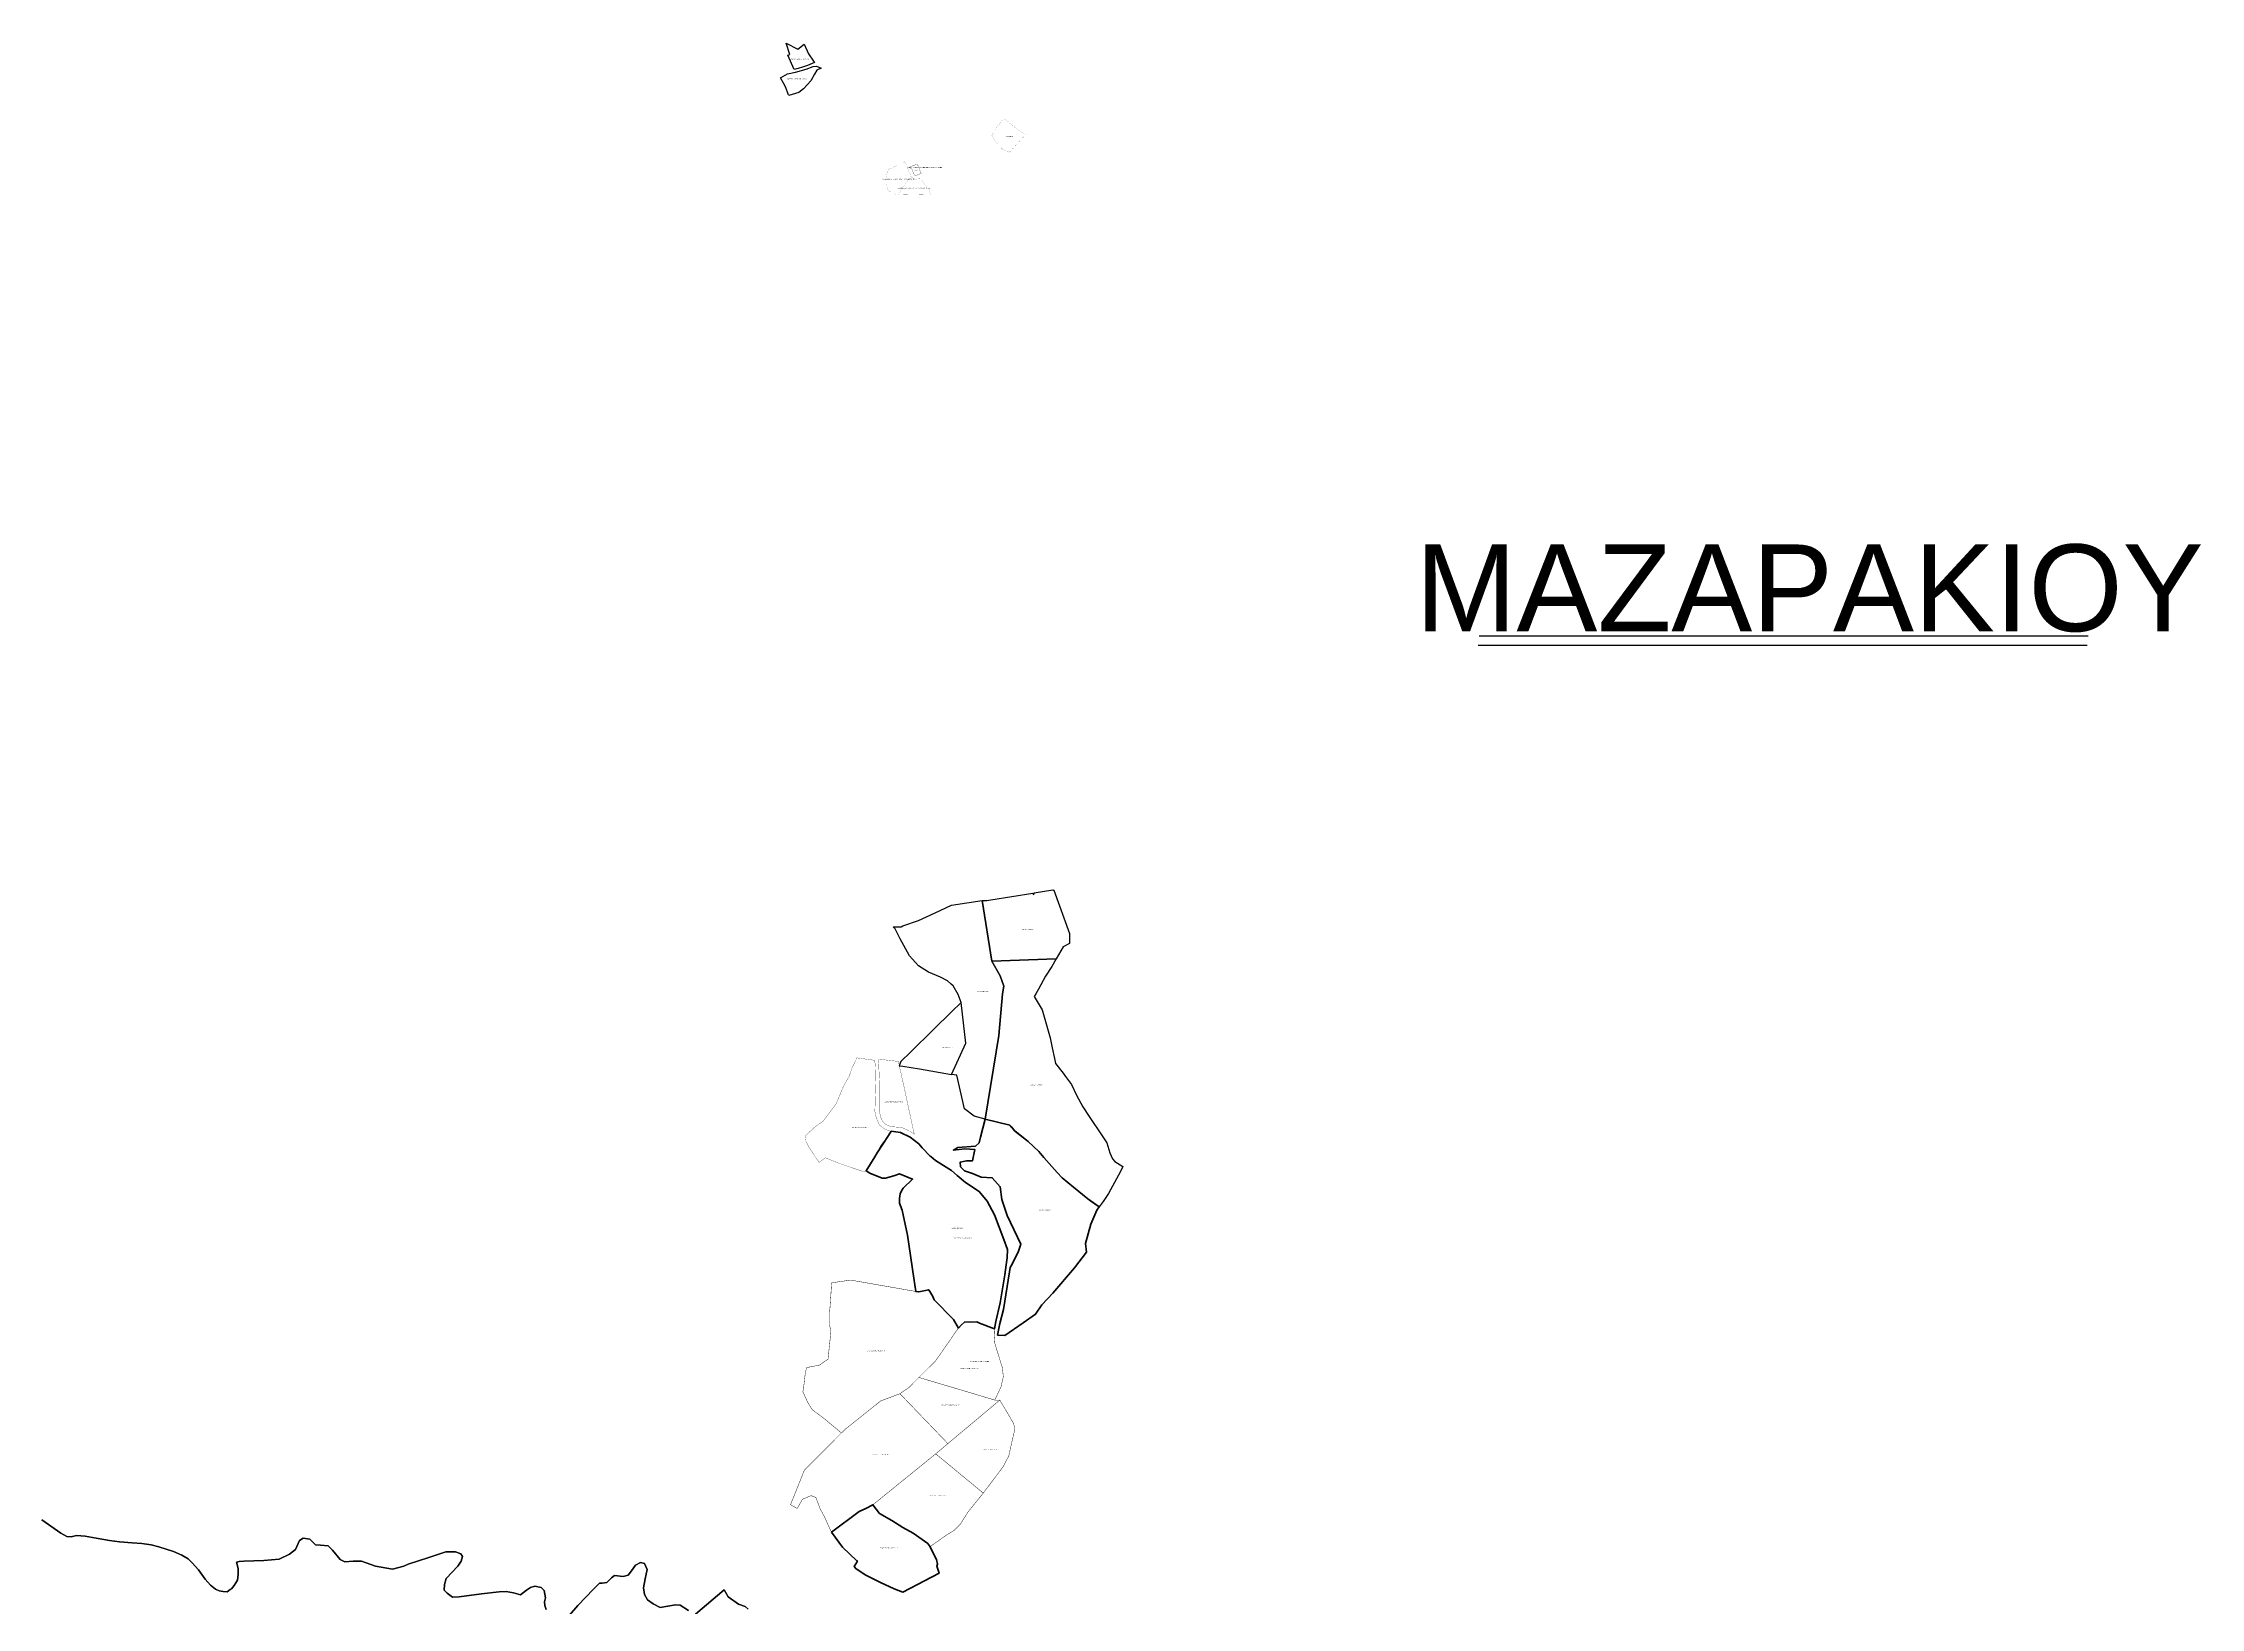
# Model space of a CAD drawing. Header units: metres. Extents: x 245125 to 394351, y 270578 to 4233311.
# Drawn here: x 286713 to 289200, y 4193140 to 4194943 of the extents above; entities that cross this region are included whole.
import ezdxf
from ezdxf.enums import TextEntityAlignment as Align
from ezdxf.lldxf.tags import DXFTag

# ---------------------------------------------------------------- set-up
doc = ezdxf.new("R2010")
doc.units = ezdxf.units.M
doc.linetypes.add('t-orio', pattern=[0.79, 0.5, -0.12, 0.05, -0.12])
for name, color, linetype in [('4495-(127-227)', 221, 'Continuous'), ('4495-(228-329)', 103, 'Continuous'), ('4495-(431-531)', 215, 'Continuous'), ('ASTOTA', 7, 'Continuous'), ('topo2013', 66, 'Continuous'), ('topo2017', 2, 'Continuous'), ('topo2019', 6, 'Continuous'), ('topo2020', 3, 'Continuous'), ('topo2022', 30, 'Continuous'), ('ΗΛΕΙΑ_Ονομασία ΟΤΑ_ΟΚΧΕ', 6, 'Continuous')]:
    doc.layers.add(name, color=color, linetype=linetype)
doc.styles.add('ARIAL', font='arial.ttf')
doc.styles.get("Standard").update_dxf_attribs({"font": 'arial.ttf'})
tags = doc.linetypes.add('DASHDOTX2', pattern=[2, 1, -0.5, 0, -0.5]).pattern_tags.tags
tags[10:11] = [DXFTag(74, 4), DXFTag(75, 0), DXFTag(340, '0'), DXFTag(46, 1.0), DXFTag(50, 0.0), DXFTag(44, 0.0), DXFTag(45, 0.0)]
tags[8:9] = [DXFTag(74, 4), DXFTag(75, 0), DXFTag(340, '0'), DXFTag(46, 1.0), DXFTag(50, 0.0), DXFTag(44, 0.0), DXFTag(45, 0.0)]
tags[6:7] = [DXFTag(74, 4), DXFTag(75, 0), DXFTag(340, '0'), DXFTag(46, 1.0), DXFTag(50, 0.0), DXFTag(44, 0.0), DXFTag(45, 0.0)]
tags[4:5] = [DXFTag(74, 4), DXFTag(75, 0), DXFTag(340, '0'), DXFTag(46, 1.0), DXFTag(50, 0.0), DXFTag(44, 0.0), DXFTag(45, 0.0)]
tags = doc.linetypes.add('HIDDEN', pattern=[0.375, 0.25, -0.125]).pattern_tags.tags
tags[6:7] = [DXFTag(74, 4), DXFTag(75, 0), DXFTag(340, '0'), DXFTag(46, 1.0), DXFTag(50, 0.0), DXFTag(44, 0.0), DXFTag(45, 0.0)]
tags[4:5] = [DXFTag(74, 4), DXFTag(75, 0), DXFTag(340, '0'), DXFTag(46, 1.0), DXFTag(50, 0.0), DXFTag(44, 0.0), DXFTag(45, 0.0)]

msp = doc.modelspace()

# ---------------------------------------------------------------- linework, layer by layer
at = {"layer": '4495-(228-329)', "color": 103}
for p, q in [((288368.1, 4194260.1), (289070, 4194260.1)), ((288367.1, 4194249.6), (289068.9, 4194249.6))]:
    msp.add_line(p, q, dxfattribs=at)
at = {"layer": '4495-(431-531)', "color": 215, "linetype": 't-orio', "lineweight": -2, "ltscale": 1.2, "const_width": 0.1}
for points in [[(287706.6, 4194806.8), (287707.8, 4194803.9), (287709.5, 4194799.8), (287709.2, 4194799.6), (287710.2, 4194797.1), (287713.5, 4194789.8), (287705.6, 4194779.4), (287704.3, 4194777.5), (287701.7, 4194773.9), (287699.1, 4194770.3), (287698.4, 4194769.1), (287696.5, 4194769), (287694.1, 4194769.7), (287687, 4194773.3), (287686.5, 4194775.1), (287685.2, 4194778.7), (287684.9, 4194781.7), (287685, 4194788.4), (287685.7, 4194793.9), (287686.4, 4194796.6), (287688.6, 4194798.4), (287694.3, 4194801), (287696.8, 4194802)], [(287713.5, 4194789.8), (287714.2, 4194789), (287715, 4194788.2), (287716.7, 4194787), (287718.2, 4194786.5), (287722.8, 4194787), (287725.2, 4194786.8), (287734.5, 4194773.1), (287736.1, 4194768.3), (287698.4, 4194769.1), (287699.1, 4194770.3), (287701.7, 4194773.9), (287704.3, 4194777.5), (287705.6, 4194779.4)]]:
    msp.add_lwpolyline(points, close=True, dxfattribs=at)
at = {"layer": '4495-(431-531)', "linetype": 't-orio', "ltscale": 10, "const_width": 0.1}
for points in [[(287706.6, 4194806.8), (287707.8, 4194803.9), (287709.5, 4194799.8), (287709.2, 4194799.6), (287710.2, 4194797.1), (287713.5, 4194789.8), (287705.6, 4194779.4), (287704.3, 4194777.5), (287701.7, 4194773.9), (287699.1, 4194770.3), (287698.4, 4194769.1), (287696.5, 4194769), (287694.1, 4194769.7), (287687, 4194773.3), (287686.5, 4194775.1), (287685.2, 4194778.7), (287684.9, 4194781.7), (287685, 4194788.4), (287685.7, 4194793.9), (287686.4, 4194796.6), (287688.6, 4194798.4), (287694.3, 4194801), (287696.8, 4194802)], [(287712.9, 4194801.1), (287720.1, 4194804), (287720.8, 4194802.4), (287721.2, 4194802.5), (287725, 4194793.2), (287718.6, 4194790.6), (287716.9, 4194792), (287715.7, 4194794.9), (287714.1, 4194798.8), (287713.8, 4194798.7)]]:
    msp.add_lwpolyline(points, close=True, dxfattribs=at)
at = {"layer": 'ASTOTA', "color": 253, "linetype": 'HIDDEN', "ltscale": 300}
for points in [[(286711.6, 4193241.5), (286733.7, 4193225.8), (286740.4, 4193222.2), (286745.3, 4193221.9), (286751.6, 4193223.2), (286761.6, 4193222.5), (286774.1, 4193220.1), (286789.6, 4193217.7), (286801.1, 4193215.9), (286815.9, 4193214.9), (286826.8, 4193214.2), (286837.7, 4193212.5), (286846.4, 4193210.3), (286863.5, 4193204.9), (286873.1, 4193200.5), (286880.2, 4193196.3), (286884.8, 4193191.7), (286892.3, 4193183.7), (286899.8, 4193173.1), (286906.2, 4193166), (286911.8, 4193161.6), (286916, 4193159.6), (286920.6, 4193158.7), (286925.3, 4193158.5), (286928.8, 4193160.9), (286930.2, 4193162), (286933.3, 4193165.5), (286937.1, 4193172), (286938, 4193178.8), (286937.8, 4193185.2), (286936, 4193192.6), (286938.9, 4193193.3), (286944.3, 4193193.9), (286967.6, 4193194.4), (286985, 4193196.2), (286997, 4193201.7), (287003.9, 4193207), (287008.7, 4193217.6), (287012.9, 4193220.2), (287020.5, 4193219), (287027.2, 4193212.4), (287032.9, 4193212.3), (287041.6, 4193211.5), (287046.6, 4193206.4), (287055.4, 4193195.7), (287060.8, 4193193.1), (287070.6, 4193193.8), (287080, 4193193.7), (287096.1, 4193187.9), (287115.8, 4193184.5), (287128.7, 4193187.9), (287133.8, 4193190.3), (287157.8, 4193198.1), (287177.1, 4193204.6), (287188.5, 4193204.4), (287194.4, 4193202.3), (287196.3, 4193199), (287194.9, 4193193.7), (287191.1, 4193187.9), (287177.6, 4193173.9), (287175.6, 4193166.9), (287175.3, 4193160.3), (287178.9, 4193156.8), (287185, 4193152.2), (287192.5, 4193152.8), (287218.3, 4193156), (287238.6, 4193158.5), (287246.9, 4193158.7), (287255.4, 4193157.1), (287263.4, 4193155.1), (287270.3, 4193160.2), (287274.8, 4193163.4), (287279.8, 4193164.9), (287287, 4193163.5), (287290.7, 4193160.1), (287292, 4193151.4), (287291, 4193146.8), (287291.3, 4193142.8), (287293, 4193137.9)], [(287293, 4193137.9), (287291.3, 4193142.8), (287291, 4193146.8), (287292, 4193151.4), (287290.7, 4193160.1), (287287, 4193163.5), (287279.8, 4193164.9), (287274.8, 4193163.4), (287270.3, 4193160.2), (287263.4, 4193155.1), (287255.4, 4193157.1), (287246.9, 4193158.7), (287238.6, 4193158.5), (287218.3, 4193156), (287192.5, 4193152.8), (287185, 4193152.2), (287178.9, 4193156.8), (287175.3, 4193160.3), (287175.6, 4193166.9), (287177.6, 4193173.9), (287191.1, 4193187.9), (287194.9, 4193193.7), (287196.3, 4193199), (287194.4, 4193202.3), (287188.5, 4193204.4), (287177.1, 4193204.6), (287157.8, 4193198.1), (287133.8, 4193190.3), (287128.7, 4193187.9), (287115.8, 4193184.5), (287096.1, 4193187.9), (287080, 4193193.7), (287070.6, 4193193.8), (287060.8, 4193193.1), (287055.4, 4193195.7), (287046.6, 4193206.4), (287041.6, 4193211.5), (287032.9, 4193212.3), (287027.2, 4193212.4), (287020.5, 4193219), (287012.9, 4193220.2), (287008.7, 4193217.6), (287003.9, 4193207), (286997, 4193201.7), (286985, 4193196.2), (286967.6, 4193194.4), (286944.3, 4193193.9), (286938.9, 4193193.3), (286936, 4193192.6), (286937.8, 4193185.2), (286938, 4193178.8), (286937.1, 4193172), (286933.3, 4193165.5), (286930.2, 4193162), (286928.8, 4193160.9), (286925.3, 4193158.5), (286920.6, 4193158.7), (286916, 4193159.6), (286911.8, 4193161.6), (286906.2, 4193166), (286899.8, 4193173.1), (286892.3, 4193183.7), (286884.8, 4193191.7), (286880.2, 4193196.3), (286873.1, 4193200.5), (286863.5, 4193204.9), (286846.4, 4193210.3), (286837.7, 4193212.5), (286826.8, 4193214.2), (286815.9, 4193214.9), (286801.1, 4193215.9), (286789.6, 4193217.7), (286774.1, 4193220.1), (286761.6, 4193222.5), (286751.6, 4193223.2), (286745.3, 4193221.9), (286740.4, 4193222.2), (286733.7, 4193225.8), (286711.6, 4193241.5)], [(287293, 4193137.9), (287291.3, 4193142.8), (287291, 4193146.8), (287292, 4193151.4), (287290.7, 4193160.1), (287287, 4193163.5), (287279.8, 4193164.9), (287274.8, 4193163.4), (287270.3, 4193160.2), (287263.4, 4193155.1), (287255.4, 4193157.1), (287246.9, 4193158.7), (287238.6, 4193158.5), (287218.3, 4193156), (287192.5, 4193152.8), (287185, 4193152.2), (287178.9, 4193156.8), (287175.3, 4193160.3), (287175.6, 4193166.9), (287177.6, 4193173.9), (287191.1, 4193187.9), (287194.9, 4193193.7), (287196.3, 4193199), (287194.4, 4193202.3), (287188.5, 4193204.4), (287177.1, 4193204.6), (287157.8, 4193198.1), (287133.8, 4193190.3), (287128.7, 4193187.9), (287115.8, 4193184.5), (287096.1, 4193187.9), (287080, 4193193.7), (287070.6, 4193193.8), (287060.8, 4193193.1), (287055.4, 4193195.7), (287046.6, 4193206.4), (287041.6, 4193211.5), (287032.9, 4193212.3), (287027.2, 4193212.4), (287020.5, 4193219), (287012.9, 4193220.2), (287008.7, 4193217.6), (287003.9, 4193207), (286997, 4193201.7), (286985, 4193196.2), (286967.6, 4193194.4), (286944.3, 4193193.9), (286938.9, 4193193.3), (286936, 4193192.6), (286937.8, 4193185.2), (286938, 4193178.8), (286937.1, 4193172), (286933.3, 4193165.5), (286930.2, 4193162), (286928.8, 4193160.9), (286925.3, 4193158.5), (286920.6, 4193158.7), (286916, 4193159.6), (286911.8, 4193161.6), (286906.2, 4193166), (286899.8, 4193173.1), (286892.3, 4193183.7), (286884.8, 4193191.7), (286880.2, 4193196.3), (286873.1, 4193200.5), (286863.5, 4193204.9), (286846.4, 4193210.3), (286837.7, 4193212.5), (286826.8, 4193214.2), (286815.9, 4193214.9), (286801.1, 4193215.9), (286789.6, 4193217.7), (286774.1, 4193220.1), (286761.6, 4193222.5), (286751.6, 4193223.2), (286745.3, 4193221.9), (286740.4, 4193222.2), (286733.7, 4193225.8), (286711.6, 4193241.5)], [(287293, 4193137.9), (287291.3, 4193142.8), (287291, 4193146.8), (287292, 4193151.4), (287290.7, 4193160.1), (287287, 4193163.5), (287279.8, 4193164.9), (287274.8, 4193163.4), (287270.3, 4193160.2), (287263.4, 4193155.1), (287255.4, 4193157.1), (287246.9, 4193158.7), (287238.6, 4193158.5), (287218.3, 4193156), (287192.5, 4193152.8), (287185, 4193152.2), (287178.9, 4193156.8), (287175.3, 4193160.3), (287175.6, 4193166.9), (287177.6, 4193173.9), (287191.1, 4193187.9), (287194.9, 4193193.7), (287196.3, 4193199), (287194.4, 4193202.3), (287188.5, 4193204.4), (287177.1, 4193204.6), (287157.8, 4193198.1), (287133.8, 4193190.3), (287128.7, 4193187.9), (287115.8, 4193184.5), (287096.1, 4193187.9), (287080, 4193193.7), (287070.6, 4193193.8), (287060.8, 4193193.1), (287055.4, 4193195.7), (287046.6, 4193206.4), (287041.6, 4193211.5), (287032.9, 4193212.3), (287027.2, 4193212.4), (287020.5, 4193219), (287012.9, 4193220.2), (287008.7, 4193217.6), (287003.9, 4193207), (286997, 4193201.7), (286985, 4193196.2), (286967.6, 4193194.4), (286944.3, 4193193.9), (286938.9, 4193193.3), (286936, 4193192.6), (286937.8, 4193185.2), (286938, 4193178.8), (286937.1, 4193172), (286933.3, 4193165.5), (286930.2, 4193162), (286928.8, 4193160.9), (286925.3, 4193158.5), (286920.6, 4193158.7), (286916, 4193159.6), (286911.8, 4193161.6), (286906.2, 4193166), (286899.8, 4193173.1), (286892.3, 4193183.7), (286884.8, 4193191.7), (286880.2, 4193196.3), (286873.1, 4193200.5), (286863.5, 4193204.9), (286846.4, 4193210.3), (286837.7, 4193212.5), (286826.8, 4193214.2), (286815.9, 4193214.9), (286801.1, 4193215.9), (286789.6, 4193217.7), (286774.1, 4193220.1), (286761.6, 4193222.5), (286751.6, 4193223.2), (286745.3, 4193221.9), (286740.4, 4193222.2), (286733.7, 4193225.8), (286711.6, 4193241.5)], [(287319.6, 4193131.6), (287329.3, 4193142.5), (287347.4, 4193161.3), (287354.3, 4193168.3), (287357.5, 4193168.2), (287362.7, 4193169), (287368.1, 4193174.6), (287371.7, 4193177.1), (287381.5, 4193176), (287387.5, 4193177.5), (287391.3, 4193182.5), (287395.8, 4193189.1), (287401.4, 4193192.1), (287406.3, 4193190.9), (287409.2, 4193184.2), (287407.1, 4193173.4), (287405.1, 4193162.9), (287406.2, 4193155.4), (287409.7, 4193149.2), (287416.1, 4193144.4), (287424.2, 4193140.4), (287441.8, 4193143.4), (287447.3, 4193143.1), (287456.9, 4193136.7)], [(287456.9, 4193136.7), (287447.3, 4193143.1), (287441.8, 4193143.4), (287424.2, 4193140.4), (287416.1, 4193144.4), (287409.7, 4193149.2), (287406.2, 4193155.4), (287405.1, 4193162.9), (287407.1, 4193173.4), (287409.2, 4193184.2), (287406.3, 4193190.9), (287401.4, 4193192.1), (287395.8, 4193189.1), (287391.3, 4193182.5), (287387.5, 4193177.5), (287381.5, 4193176), (287371.7, 4193177.1), (287368.1, 4193174.6), (287362.7, 4193169), (287357.5, 4193168.2), (287354.3, 4193168.3), (287347.4, 4193161.3), (287329.3, 4193142.5), (287319.6, 4193131.6)], [(287456.9, 4193136.7), (287447.3, 4193143.1), (287441.8, 4193143.4), (287424.2, 4193140.4), (287416.1, 4193144.4), (287409.7, 4193149.2), (287406.2, 4193155.4), (287405.1, 4193162.9), (287407.1, 4193173.4), (287409.2, 4193184.2), (287406.3, 4193190.9), (287401.4, 4193192.1), (287395.8, 4193189.1), (287391.3, 4193182.5), (287387.5, 4193177.5), (287381.5, 4193176), (287371.7, 4193177.1), (287368.1, 4193174.6), (287362.7, 4193169), (287357.5, 4193168.2), (287354.3, 4193168.3), (287347.4, 4193161.3), (287329.3, 4193142.5), (287319.6, 4193131.6)], [(287456.9, 4193136.7), (287447.3, 4193143.1), (287441.8, 4193143.4), (287424.2, 4193140.4), (287416.1, 4193144.4), (287409.7, 4193149.2), (287406.2, 4193155.4), (287405.1, 4193162.9), (287407.1, 4193173.4), (287409.2, 4193184.2), (287406.3, 4193190.9), (287401.4, 4193192.1), (287395.8, 4193189.1), (287391.3, 4193182.5), (287387.5, 4193177.5), (287381.5, 4193176), (287371.7, 4193177.1), (287368.1, 4193174.6), (287362.7, 4193169), (287357.5, 4193168.2), (287354.3, 4193168.3), (287347.4, 4193161.3), (287329.3, 4193142.5), (287319.6, 4193131.6)], [(287464.8, 4193132.8), (287498.1, 4193160.8), (287502.5, 4193152.7), (287514.6, 4193144.2), (287522.2, 4193141.3), (287525.7, 4193138.5)], [(287525.7, 4193138.5), (287522.2, 4193141.3), (287514.6, 4193144.2), (287502.5, 4193152.7), (287498.1, 4193160.8), (287464.8, 4193132.8)], [(287525.7, 4193138.5), (287522.2, 4193141.3), (287514.6, 4193144.2), (287502.5, 4193152.7), (287498.1, 4193160.8), (287464.8, 4193132.8)], [(287525.7, 4193138.5), (287522.2, 4193141.3), (287514.6, 4193144.2), (287502.5, 4193152.7), (287498.1, 4193160.8), (287464.8, 4193132.8)]]:
    msp.add_lwpolyline(points, dxfattribs=at)
at = {"layer": 'topo2013', "color": 66, "flags": 128}
for points in [[(287578.7, 4194912.8), (287571.3, 4194929.5), (287573.5, 4194930.3), (287569.4, 4194943.4), (287582.8, 4194936.3), (287590.1, 4194942), (287595.1, 4194931), (287601.1, 4194922.6), (287602.1, 4194920.9), (287593.9, 4194917.5), (287588.1, 4194915.5), (287583.4, 4194914.2), (287581.3, 4194913.6)], [(287563, 4194903.3), (287571, 4194908.1), (287580.2, 4194909.9), (287592.4, 4194913.4), (287600.5, 4194916.5), (287604.5, 4194916.7), (287609.6, 4194914.7), (287604.9, 4194912.4), (287602.2, 4194907.6), (287597.7, 4194900.1), (287589.3, 4194890.6), (287584, 4194886.4), (287572.7, 4194883), (287571.6, 4194884.5), (287569, 4194892.1), (287566.4, 4194897.2)]]:
    msp.add_lwpolyline(points, close=True, dxfattribs=at)
at = {"layer": 'topo2017', "color": 2, "lineweight": 30, "ltscale": 5}
msp.add_lwpolyline([(287878.1, 4193967.2), (287895.8, 4193917), (287896, 4193905.5), (287888.7, 4193901.9), (287880.7, 4193888.1), (287880.7, 4193888.1), (287880.7, 4193888.1), (287806.5, 4193885.4), (287806.5, 4193885.4), (287806.5, 4193885.4), (287806.5, 4193885.4), (287806.5, 4193885.4), (287806.5, 4193885.4), (287806.5, 4193885.4), (287806.5, 4193885.4), (287806.5, 4193885.4), (287795.2, 4193955.2), (287800.8, 4193955.3), (287805.2, 4193955.9), (287853.7, 4193963.7), (287854.1, 4193962.3), (287855.4, 4193962.8), (287855.1, 4193963.9), (287876.6, 4193967.3), (287878.1, 4193967.2)], dxfattribs=at)
at = {"layer": 'topo2017', "color": 2, "lineweight": 30}
for points in [[(287692.9, 4193924.7), (287701.9, 4193924.9), (287703.8, 4193926), (287721.8, 4193932.2), (287741, 4193941.1), (287759.9, 4193949.9), (287795.2, 4193955.2), (287806.5, 4193885.4), (287815.9, 4193868.2), (287820.2, 4193856.5), (287818.6, 4193847.7), (287818.6, 4193847.7), (287818.6, 4193847.7), (287814.7, 4193799.5), (287814.7, 4193799.5), (287814.7, 4193799.5), (287798.9, 4193703), (287786.3, 4193706.5), (287774.8, 4193715.1), (287766, 4193753.8), (287760.1, 4193754.8), (287776.6, 4193790.7), (287776.6, 4193790.7), (287771, 4193837.7), (287767.5, 4193846.7), (287762, 4193856.9), (287759.7, 4193858.9), (287755.2, 4193862.6), (287747.5, 4193867), (287733.3, 4193872.5), (287722.1, 4193879.7), (287711.7, 4193891.5), (287701, 4193911), (287695.1, 4193922.5)], [(287806.5, 4193885.4), (287806.5, 4193885.4), (287806.5, 4193885.4), (287880.7, 4193888.1), (287880.7, 4193888.1), (287875.6, 4193879.3), (287868.4, 4193868), (287860.1, 4193853.1), (287857, 4193847.8), (287855.4, 4193844.7), (287864.4, 4193829.1), (287873.6, 4193796.9), (287876, 4193785.5), (287878.6, 4193773.1), (287879.8, 4193767.2), (287888.7, 4193756.1), (287891.4, 4193752.4), (287898.2, 4193743.2), (287904.1, 4193731), (287911.4, 4193717.3), (287918.8, 4193706.3), (287933.8, 4193684.1), (287938.9, 4193675.7), (287942.5, 4193664.3), (287945.6, 4193657.6), (287948.4, 4193654.3), (287957.4, 4193648.6), (287954.6, 4193642.8), (287941, 4193617.4), (287934.7, 4193608.3), (287930.3, 4193602.1), (287917, 4193611.4), (287900.5, 4193624.6), (287887.6, 4193635.5), (287881.6, 4193641.7), (287866.4, 4193659), (287860.5, 4193665.9), (287848.3, 4193677.6), (287846.3, 4193678.8), (287833.3, 4193689.4), (287829.4, 4193693.7), (287827.2, 4193696.3), (287827.2, 4193696.3), (287827.2, 4193696.3), (287827.2, 4193696.3), (287827.2, 4193696.3), (287827.2, 4193696.3), (287827.2, 4193696.3), (287827.2, 4193696.3), (287827.2, 4193696.3), (287827.2, 4193696.3), (287798.9, 4193703), (287798.9, 4193703), (287798.9, 4193703), (287814.7, 4193799.5), (287818.6, 4193847.7), (287820.2, 4193856.5), (287815.9, 4193868.2)], [(287771, 4193837.7), (287759.8, 4193826.8), (287739.1, 4193806.5), (287712.7, 4193780.5), (287701.6, 4193769.5), (287699.8, 4193764.8), (287703.8, 4193764.2), (287723.2, 4193761.3), (287760.1, 4193754.8), (287760.1, 4193754.8), (287760.1, 4193754.8), (287760.1, 4193754.8), (287760.1, 4193754.8), (287760.1, 4193754.8), (287776.6, 4193790.7), (287776.6, 4193790.7), (287776.6, 4193790.7)]]:
    msp.add_lwpolyline(points, close=True, dxfattribs=at)
at = {"layer": 'topo2017', "color": 2, "linetype": 'HIDDEN', "lineweight": 40, "ltscale": 10}
msp.add_lwpolyline([(287690.3, 4193689.2), (287687.2, 4193684.3), (287674.4, 4193664.5), (287671.6, 4193659.8), (287661.6, 4193643.5), (287665.8, 4193640.8), (287680.1, 4193635.2), (287683.8, 4193635.2), (287693.6, 4193637.9), (287700, 4193640), (287715.2, 4193634), (287704.4, 4193623.5), (287702.5, 4193620.7), (287700.8, 4193617), (287700.2, 4193611.8), (287700.2, 4193606.5), (287703.3, 4193598.4), (287709.2, 4193569.4), (287716.5, 4193519.8), (287718.7, 4193504.6), (287722.2, 4193504), (287733.7, 4193506.5), (287738.6, 4193498.9), (287739.9, 4193494.9), (287762.2, 4193472.4), (287767.9, 4193462.4), (287771.1, 4193465.9), (287775.4, 4193469.4), (287780.7, 4193469.2), (287789.2, 4193469.5), (287792.2, 4193468.1), (287809.5, 4193461.5), (287811, 4193470), (287815.9, 4193491.6), (287821.6, 4193523.6), (287823, 4193535.1), (287824, 4193543.5), (287824.5, 4193553), (287820.4, 4193564.6), (287809.4, 4193592.9), (287801.2, 4193608.6), (287791.8, 4193619.9), (287776, 4193630.1), (287766.4, 4193638.1), (287759.9, 4193644), (287741.6, 4193655.6), (287736.1, 4193660), (287735.5, 4193660.7), (287726.2, 4193670.1), (287722.4, 4193674.6), (287712.2, 4193682.3), (287701.2, 4193687.8)], close=True, dxfattribs=at)
msp.add_lwpolyline([(287813.1, 4193454.3), (287815.5, 4193467.6), (287819.9, 4193483.8), (287826.8, 4193527.3), (287827.6, 4193532.2), (287828.6, 4193534.1), (287836.9, 4193549.9), (287839.8, 4193559.1), (287824.2, 4193592.2), (287818.1, 4193610.7), (287816.2, 4193625.3), (287807, 4193635.6), (287794.3, 4193636.4), (287784, 4193640.6), (287775, 4193643.5), (287770.2, 4193648.3), (287770, 4193653.6), (287777.4, 4193655.2), (287784.2, 4193655.2), (287786.7, 4193668.3), (287775.2, 4193668.9), (287762.2, 4193667.6), (287767.3, 4193670.6), (287787.5, 4193672.1), (287791.7, 4193675.7), (287793.5, 4193682.4), (287798.9, 4193703), (287827.2, 4193696.3), (287829.4, 4193693.8), (287832.7, 4193689.9), (287846.3, 4193678.8), (287848.3, 4193677.6), (287860.5, 4193665.9), (287866.4, 4193659), (287881.6, 4193641.7), (287887.6, 4193635.5), (287900.5, 4193624.6), (287917, 4193611.4), (287920.2, 4193609.1), (287930.3, 4193602.1), (287930.3, 4193602.1), (287927.5, 4193598.1), (287920.7, 4193582.1), (287914.3, 4193559.9), (287915.5, 4193549.8), (287901.6, 4193531.9), (287876.6, 4193502.8), (287864, 4193489.1), (287856.9, 4193478.4), (287842.7, 4193468.5), (287821.3, 4193453.8), (287813.1, 4193454.3)], dxfattribs=at)
at = {"layer": 'topo2017', "color": 2, "linetype": 't-orio', "ltscale": 5, "const_width": 0.5}
for points in [[(287621.9, 4193514.5), (287643.6, 4193517.7), (287718.7, 4193504.6), (287722.2, 4193504), (287733.7, 4193506.5), (287738.6, 4193498.9), (287739.9, 4193494.9), (287762.2, 4193472.4), (287767.9, 4193462.4), (287742, 4193425), (287722.4, 4193405.5), (287711, 4193394), (287700.6, 4193386.7), (287678.4, 4193378.4), (287637.2, 4193345.5), (287633.1, 4193341.5), (287628.8, 4193345.1), (287613.3, 4193358.1), (287599.6, 4193368.2), (287594.7, 4193376), (287588.7, 4193388.9), (287589.6, 4193394.1), (287591.4, 4193409.3), (287592.9, 4193416.8), (287607.8, 4193419.7), (287617.7, 4193426.6), (287621, 4193458.2), (287619.4, 4193466.7), (287619.4, 4193480.4), (287620, 4193486.6)], [(287815.7, 4193379.4), (287819.2, 4193373.3), (287826.3, 4193361.4), (287831.6, 4193352.2), (287833.1, 4193346.2), (287828.1, 4193324.8), (287826.1, 4193315.3), (287819.7, 4193302.8), (287796.6, 4193272.2), (287741.8, 4193317.4), (287755.8, 4193329.2)]]:
    msp.add_lwpolyline(points, close=True, dxfattribs=at)
at = {"layer": 'topo2017', "color": 2, "linetype": 't-orio', "ltscale": 6, "const_width": 0.5}
for points in [[(287767.9, 4193462.4), (287771.1, 4193465.9), (287775.4, 4193469.4), (287780.7, 4193469.7), (287789.2, 4193469.5), (287792.2, 4193468.1), (287809.5, 4193461.5), (287809.2, 4193453.2), (287809.9, 4193444.8), (287818.7, 4193416.3), (287819.7, 4193406.3), (287817, 4193394.6), (287809.9, 4193379.4), (287722.4, 4193405.5), (287742, 4193425)], [(287633.1, 4193341.5), (287590.5, 4193298.8), (287574.5, 4193258.9), (287582.2, 4193254.4), (287588.2, 4193265.1), (287598.2, 4193269.2), (287603.7, 4193267.2), (287608.7, 4193253.8), (287613.4, 4193245.3), (287619.8, 4193231), (287621.8, 4193227), (287653.6, 4193250.8), (287669.4, 4193258.7), (287741.8, 4193317.4), (287755.8, 4193329.2), (287700.6, 4193386.7), (287678.4, 4193378.4), (287637.2, 4193345.5)], [(287722.4, 4193405.5), (287809.9, 4193379.4), (287815.7, 4193379.4), (287755.8, 4193329.2), (287700.6, 4193386.7), (287711, 4193394)], [(287796.6, 4193272.2), (287778.6, 4193249.9), (287770.2, 4193236.3), (287763.3, 4193229.4), (287753.2, 4193223.2), (287735.2, 4193210.3), (287732.9, 4193214), (287715.8, 4193226.1), (287691.1, 4193240.4), (287677.2, 4193248.8), (287669.4, 4193258.7), (287741.8, 4193317.4)]]:
    msp.add_lwpolyline(points, close=True, dxfattribs=at)
at = {"layer": 'topo2017', "color": 2, "linetype": 'DASHDOTX2', "lineweight": 50, "ltscale": 3}
msp.add_lwpolyline([(287621.8, 4193227), (287634.4, 4193209.7), (287650.8, 4193194.1), (287651.5, 4193193.8), (287648, 4193187.5), (287650.1, 4193184.8), (287661.3, 4193177.6), (287678.1, 4193169.2), (287694, 4193162), (287703.8, 4193158), (287745.9, 4193180), (287743.2, 4193188), (287743.7, 4193190.4), (287742.7, 4193195.7), (287736.8, 4193206.6), (287735.3, 4193210.2), (287732.9, 4193214), (287715.8, 4193226.1), (287704, 4193232.6), (287691.1, 4193240.4), (287677.1, 4193248.7), (287669.4, 4193258.7), (287661.1, 4193254.5), (287653.6, 4193250.8)], close=True, dxfattribs=at)
at = {"layer": 'topo2019', "color": 6, "ltscale": 2.58, "const_width": 0.3}
msp.add_lwpolyline([(287651, 4193773.8), (287670.8, 4193771.1), (287672.1, 4193766.7), (287672.6, 4193745.2), (287671.7, 4193712.2), (287673.3, 4193704.7), (287676.9, 4193696.5), (287682.7, 4193691.9), (287690.2, 4193689), (287687.2, 4193684.3), (287678.4, 4193673.1), (287671.9, 4193660.7), (287661.5, 4193644.6), (287659.1, 4193642.5), (287645.8, 4193647), (287630.3, 4193652.2), (287619.4, 4193656.8), (287614.4, 4193658.7), (287611.3, 4193656.1), (287607.4, 4193653.3), (287603.7, 4193658.8), (287595.8, 4193670.7), (287591.3, 4193679.4), (287592.3, 4193684.7), (287603.1, 4193694.6), (287612, 4193700.7), (287626.9, 4193720.5), (287629.4, 4193726.5), (287635.7, 4193741.6), (287642.1, 4193752.5), (287645.4, 4193762.1)], close=True, dxfattribs=at)
msp.add_lwpolyline([(287675.6, 4193772.2), (287679.5, 4193771.9), (287698.8, 4193769.7), (287699.7, 4193765.5), (287705.1, 4193741.3), (287712, 4193709.1), (287717.1, 4193685.7), (287713.7, 4193688.2), (287709, 4193690.7), (287702.6, 4193693.6), (287690.6, 4193694.5), (287684.6, 4193696.8), (287680.6, 4193700.6), (287678.1, 4193705.8), (287677, 4193712.5), (287677, 4193744.3), (287676.2, 4193765.1), (287676.2, 4193766.2), (287676, 4193768.2), (287675.6, 4193772.2)], dxfattribs=at)
at = {"layer": 'topo2020', "color": 3, "linetype": 't-orio', "ltscale": 8, "const_width": 0.1}
msp.add_lwpolyline([(287806.4, 4194836.3), (287809.9, 4194843.7), (287818.9, 4194854.9), (287819.4, 4194854.5), (287822.2, 4194855.3), (287832.8, 4194846.4), (287845.2, 4194837.9), (287843.1, 4194835.6), (287834.3, 4194826), (287826.9, 4194817.7), (287819, 4194821), (287817.1, 4194822.9), (287812.9, 4194827.2), (287809.3, 4194832.5), (287807.5, 4194835.5)], close=True, dxfattribs=at)
at = {"layer": 'topo2022', "color": 30, "linetype": 't-orio', "ltscale": 35, "const_width": 0.3}
msp.add_lwpolyline([(287720.2, 4194803.9), (287720.8, 4194802.4), (287721.2, 4194802.5), (287725, 4194793.2), (287724.6, 4194793.1), (287718.6, 4194790.6), (287716.9, 4194792), (287714.1, 4194798.8), (287713.4, 4194798.5), (287712.4, 4194801), (287714.1, 4194801.6), (287714.2, 4194801.4)], close=True, dxfattribs=at)

# ---------------------------------------------------------------- texts
at = {"color": 2, "insert": (287677.5, 4193209.5), "char_height": 1, "width": 28.36, "attachment_point": 1}
msp.add_mtext('ΞΥΔΙΑΣ ΣΤΑΘΗΣ ΜΑΖΑΡΑΚΙ-17', dxfattribs=at)
at = {"layer": '4495-(127-227)', "color": 221, "insert": (287781.9, 4193424.3), "char_height": 1, "width": 32.434, "attachment_point": 1}
msp.add_mtext('138 ΞΥΔΙΑΣ ΣΤΑΘΗΣ -AYΘ.4495', dxfattribs=at)
at = {"layer": '4495-(431-531)', "char_height": 1, "width": 39.6, "attachment_point": 1}
for insert in [(287678.7, 4194787.2), (287709.9, 4194800.5), (287696.3, 4194776.8)]:
    msp.add_mtext('446 ΞΥΔΙΑΣ ΕΥΣΤΑΘΙΟΣ ΔΗΜΗΤΡΗΣ ΝΙΚΟΛΙΤΣΑ-ΑΥΘ.4495', dxfattribs=dict(at, insert=insert))
at = {"layer": 'topo2013', "color": 66, "char_height": 1, "attachment_point": 1}
for insert, width in [((287571.2, 4194902.7), 23.099), ((287574.4, 4194925.5), 25.021)]:
    msp.add_mtext('ΜΑΖΑΡΑΚΙ ΔΗΜΑΚΟΠΟΥΛΟΥ-13', dxfattribs=dict(at, insert=insert, width=width))
at = {"layer": 'topo2017', "color": 2, "char_height": 1, "attachment_point": 1}
for s, insert, width in [('ΞΥΔΙΑΣ ΑΓΓΕΛΟΣ-17', (287841, 4193922.3), 17.175), ('ΞΥΔΙΑΣ ΑΓΓΕΛΟΣ-17', (287789.2, 4193850.9), 17.175), ('ΞΥΔΙΑΣ ΑΓΓΕΛΟΣ-17', (287747.4, 4193786.5), 17.175), ('ΞΥΔΙΑΣ ΑΓΓΕΛΟΣ-17', (287851.2, 4193743.3), 17.175), ('ΞΥΔΙΑΣ ΑΓΓΕΛΟΣ-17', (287860.6, 4193599.2), 17.175), ('ΞΥΔΙΑΣ ΑΓΓΕΛΟΣ-17', (287760.1, 4193578.1), 17.175), ('ΞΥΔΙΑΣ ΣΤΑΘΗΣ ΜΑΖΑΡΑΚΙ-17', (287762.5, 4193566.4), 28.44), ('ΞΥΔΙΑΣ ΣΤΑΘΗΣ ΜΑΖΑΡΑΚΙ-17', (287663.1, 4193436.7), 27.634), ('ΞΥΔΙΑΣ ΣΤΑΘΗΣ ΜΑΖΑΡΑΚΙ-17', (287770.5, 4193416.3), 31.884), ('ΞΥΔΙΑΣ ΣΤΑΘΗΣ ΜΑΖΑΡΑΚΙ-17', (287748.5, 4193374), 32.276), ('ΞΥΔΙΑΣ ΣΤΑΘΗΣ ΜΑΖΑΡΑΚΙ-17', (287667.6, 4193317.3), 33.387), ('ΞΥΔΙΑΣ ΣΤΑΘΗΣ ΜΑΖΑΡΑΚΙ-17', (287795, 4193322.8), 26.584), ('ΞΥΔΙΑΣ ΣΤΑΘΗΣ ΜΑΖΑΡΑΚΙ-17', (287733.7, 4193270.1), 27.08)]:
    msp.add_mtext(s, dxfattribs=dict(at, insert=insert, width=width))
at = {"layer": 'topo2019', "color": 6, "lineweight": 80, "ltscale": 20, "char_height": 1, "attachment_point": 1}
for insert, width in [((287682.9, 4193723.7), 21.975), ((287643.3, 4193693.8), 26.459)]:
    msp.add_mtext('ΞΥΔΙΑΣ ΑΓΓΕΛΟΣ ΜΑΖΑΡΑΚΙ-19', dxfattribs=dict(at, insert=insert, width=width))
at = {"layer": 'topo2020', "color": 3, "insert": (287822.2, 4194836.3), "char_height": 1, "width": 4.974, "attachment_point": 1}
msp.add_mtext('ΝΤΟΥΠΗΣ-20', dxfattribs=at)
at = {"layer": 'topo2022', "color": 30, "insert": (287716.5, 4194796.9), "char_height": 1, "width": 4.974, "attachment_point": 1}
msp.add_mtext('ΞΥΔΙΑ-22', dxfattribs=at)
at = {"layer": 'ΗΛΕΙΑ_Ονομασία ΟΤΑ_ΟΚΧΕ', "color": 253, "style": 'ARIAL'}
msp.add_text('ΜΑΖΑΡΑΚΙΟΥ', height=100, dxfattribs=at).set_placement((288748.8, 4194315.6), align=Align.MIDDLE)

doc.saveas('drawing.dxf')
